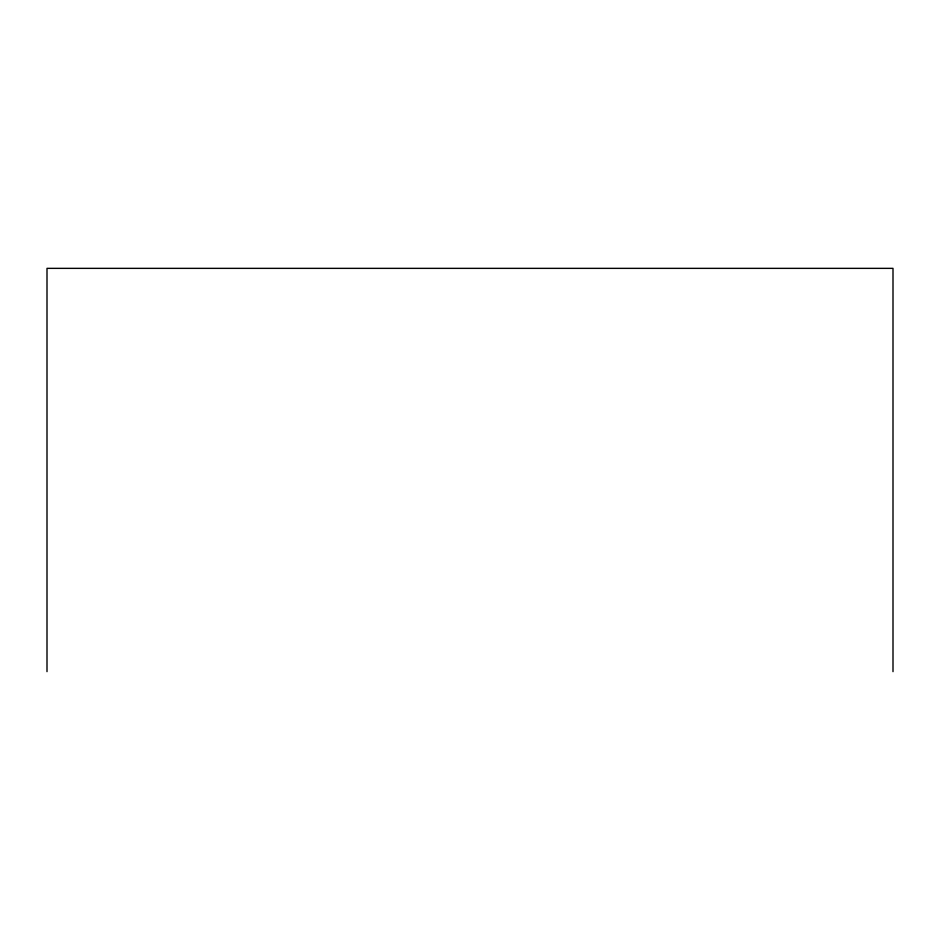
<?xml version="1.0" encoding="UTF-8"?>
<svg xmlns="http://www.w3.org/2000/svg" width="940" height="940" viewBox="0 0 940 940"><rect width="100%" height="100%" fill="white"/><g stroke="black" fill="none" stroke-linecap="round" stroke-linejoin="round"><path stroke-width="1.41" d="M893 671.642L893 268.358L47 268.358L47 671.642"/></g></svg>
